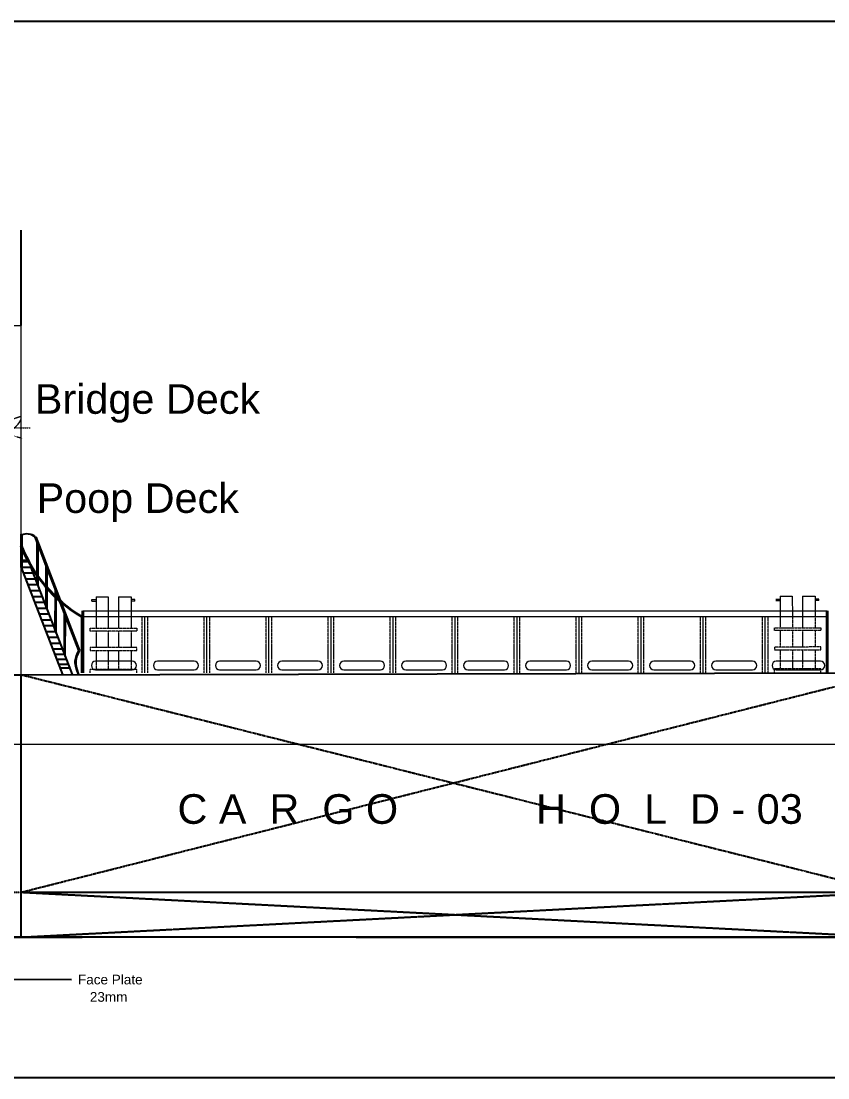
# Model space of a CAD drawing. Header units: inches. Extents: x 16065 to 240872, y 14603 to 37076.
# Drawn here: x 33870 to 50657, y 14603 to 36588 of the extents above; entities that cross this region are included whole.
import ezdxf
from ezdxf.enums import TextEntityAlignment as Align

# ---------------------------------------------------------------- set-up
doc = ezdxf.new("R2010")
doc.units = ezdxf.units.IN
doc.header["$MEASUREMENT"] = 0
for name, pattern in [('CENTER', [2, 1.25, -0.25, 0.25, -0.25]), ('DASHED', [19.05, 12.7, -6.35]), ('DASHED2', [0.375, 0.25, -0.125]), ('DASHEDX2', [1.5, 1, -0.5]), ('HIDDEN', [0.375, 0.25, -0.125]), ('HIDDEN2', [0.1875, 0.125, -0.0625])]:
    doc.linetypes.add(name, pattern=pattern)
for name, color, linetype in [('bulkhead', 255, 'Continuous'), ('frame', 10, 'Continuous'), ('Layer1', 3, 'Continuous'), ('PROPELLER', 1, 'Continuous'), ('wl 2', 3, 'Continuous')]:
    doc.layers.add(name, color=color, linetype=linetype)
for name, color, linetype, lineweight in [('Deck', 165, 'Continuous', 40), ('Fixtures', 30, 'Continuous', 18), ('Frame.SP', 241, 'Continuous', 18), ('hatch', 8, 'Continuous', 9), ('Text', 255, 'Continuous', 13)]:
    doc.layers.add(name, color=color, linetype=linetype, lineweight=lineweight)
doc.layers.add('Hide', color=70, linetype='Continuous', lineweight=13, plot=False)
doc.styles.get("Standard").update_dxf_attribs({"font": 'arial.ttf'})
doc.dimstyles.get("Standard").update_dxf_attribs({"dimtxt": 0.18, "dimasz": 0.18, "dimexe": 0.18, "dimexo": 0.0625, "dimgap": 0.09, "dimtad": 0, "dimtih": 1, "dimtoh": 1, "dimdec": 4, "dimzin": 0, "dimdsep": 46, "dimtxsty": 'Standard', "dimcen": 0.09, "dimadec": 0, "dimazin": 0, "dimtfac": 1, "dimtdec": 4, "dimtofl": 0, "dimtmove": 0, "dimatfit": 3, "dimfxl": 1, "dimtolj": 1, "dimtzin": 0, "dimarcsym": 0})

msp = doc.modelspace()

# ---------------------------------------------------------------- linework, layer by layer
at = {"color": 252}
for p, q in [((33870.957, 25374.65072), (34009.09537, 25374.65072)), ((33870.957, 25348.94686), (34023.01108, 25348.94686)), ((33872.68622, 25229.01359), (34089.83426, 25229.01359)), ((33917.26897, 25107.40908), (34118.23534, 25107.40908)), ((33964.03993, 24985.80458), (34164.85836, 24985.80458)), ((34010.81089, 24864.20008), (34211.48138, 24864.20008)), ((34222.13469, 24864.20008), (34227.95893, 24864.20008)), ((34057.58185, 24742.59558), (34258.1044, 24742.59558)), ((34104.35282, 24620.99108), (34304.72742, 24620.99108)), ((34151.12378, 24499.38657), (34351.35044, 24499.38657)), ((34197.89474, 24377.78207), (34397.97346, 24377.78207)), ((34244.6657, 24256.17757), (34444.59648, 24256.17757)), ((34410.98504, 24377.78207), (34415.04278, 24377.78207)), ((34291.43667, 24134.57307), (34491.2195, 24134.57307)), ((34338.20763, 24012.96856), (34537.84252, 24012.96856)), ((34384.97859, 23891.36406), (34584.46554, 23891.36406)), ((34431.74955, 23769.75956), (34631.08856, 23769.75956)), ((34599.8354, 23891.36406), (34602.12663, 23891.36406)), ((34478.52052, 23648.15506), (34677.71157, 23648.15506)), ((34525.29148, 23526.55055), (34724.33459, 23526.55055)), ((34568.22503, 23414.92332), (34769.75258, 23414.92332)), ((34607.04479, 23313.99194), (34805.82931, 23313.99194)), ((34646.64717, 23211.05702), (34845.1329, 23211.05702)), ((34675.5599, 23136.06671), (34874.04563, 23136.06671))]:
    msp.add_line(p, q, dxfattribs=at)
at = {"linetype": 'ByBlock'}
for p, q in [((19700.7453, 22991.65471), (33872.04877, 22991.53523)), ((19700.7453, 22991.65471), (33872.04877, 22991.53523)), ((33872.04877, 22991.53523), (51932.23754, 23030.23225)), ((51938.3923, 17530.31409), (19700.7453, 17530.31409))]:
    msp.add_line(p, q, dxfattribs=at)
for p, q in [((33871.09398, 18465.31409), (92911.84475, 18465.31409)), ((41523.6453, 17530.19254), (91345.85782, 17531.45194)), ((41523.6453, 17530.19254), (91345.85782, 17531.45194))]:
    msp.add_line(p, q)
msp.add_lwpolyline([(16571.62142, 36588.26726), (116957.58778, 36588.26726), (116957.58778, 14603.16585), (16571.62142, 14603.16585)], close=True)
msp.add_open_spline([(19700.7453, 21216.29254), (20897.07389, 20708.05365), (22824.48941, 19850.93499), (26868.44058, 18287.01634), (30516.36333, 17530.31409), (35462.14712, 17530.31409), (39099.37122, 17545.28939), (41523.6453, 17530.19254)], degree=3, knots=[0, 0, 0, 0, 3.550687011, 7.088547091, 10.454405696, 13.7632034237, 20.3763634097, 20.3763634097, 20.3763634097, 20.3763634097])
at = {"linetype": 'HIDDEN2'}
msp.add_open_spline([(29639.17189, 18702.65593), (29946.81305, 18655.56281), (31338.49931, 18478.69105), (32763.24881, 18465.10668), (33871.25745, 18465.31412)], degree=3, knots=[9.6088780347, 9.6088780347, 9.6088780347, 9.6088780347, 10.454405696, 13.4441366055, 13.4441366055, 13.4441366055, 13.4441366055], dxfattribs=at)
at = {"layer": 'bulkhead'}
msp.add_line((33871.09398, 17530.31409), (33872.04877, 22991.53523), dxfattribs=at)
at = {"layer": 'Deck', "ltscale": 5}
for p, q in [((35155.41678, 23027.53423), (35155.41678, 24318.22603)), ((50643.71841, 23041.88089), (50643.71841, 24318.22603))]:
    msp.add_line(p, q, dxfattribs=at)
at = {"layer": 'Deck'}
msp.add_arc((36694.66008, 26811.95871), 3045.99936, 202.025009803, 239.005012855, dxfattribs=at)
at = {"layer": 'Fixtures', "ltscale": 0.005}
for p, q in [((50130.4635, 24623.34506), (50391.16026, 24623.76432)), ((50130.4635, 24623.34506), (50131.12477, 24212.16794)), ((50391.16026, 24623.76432), (50391.82152, 24212.5872)), ((35338.40106, 24553.40026), (35431.72352, 24553.40026)), ((35338.40106, 24524.06636), (35338.40106, 24553.40026)), ((35338.40106, 24524.06636), (35431.72352, 24524.06636)), ((35431.72352, 24612.06807), (35684.29216, 24612.06807)), ((35431.72352, 24612.06807), (35431.72352, 24200.89041)), ((35684.29216, 24612.06807), (35684.29216, 24200.89041)), ((35897.49098, 24612.06807), (36158.18807, 24612.06807)), ((35897.49098, 24612.06807), (35897.49098, 24200.89041)), ((36158.18807, 24612.06807), (36158.18807, 24200.89041)), ((36234.10696, 24553.40026), (36158.18807, 24553.40026)), ((36234.10696, 24524.06636), (36158.18807, 24524.06636)), ((36234.10696, 24524.06636), (36234.10696, 24553.40026)), ((49571.46866, 24563.77819), (49664.791, 24563.92827)), ((49571.51584, 24534.44432), (49664.83817, 24534.59441)), ((49664.69665, 24622.59601), (49917.26497, 24623.00219)), ((49664.69665, 24622.59601), (49665.35791, 24211.41888)), ((49917.26497, 24623.00219), (49917.92623, 24211.82507)), ((50467.1734, 24565.21868), (50391.25461, 24565.09659)), ((50467.22058, 24535.88481), (50391.30178, 24535.76272)), ((50467.22058, 24535.88481), (50467.1734, 24565.21868))]:
    msp.add_line(p, q, dxfattribs=at)
at = {"layer": 'Fixtures', "ltscale": 5}
msp.add_line((35155.41678, 24318.22603), (50643.71841, 24318.22603), dxfattribs=at)
at = {"layer": 'Fixtures', "linetype": 'DASHED', "ltscale": 0.5}
for p, q in [((35431.72352, 24200.89041), (35431.72352, 23956.98365)), ((35684.29216, 24200.89041), (35684.29216, 23956.98365)), ((35897.49098, 24200.89041), (35897.49098, 23956.98365)), ((36158.18807, 24200.89041), (36158.18807, 23956.98365)), ((49665.35791, 24211.41888), (49665.75016, 23967.51244)), ((49917.92623, 24211.82507), (49918.31849, 23967.91862)), ((50131.12477, 24212.16794), (50131.51702, 23968.26149)), ((50391.82152, 24212.5872), (50392.21377, 23968.68075)), ((35431.72352, 23898.31584), (35431.72352, 23555.76547)), ((35684.29216, 23898.31584), (35684.29216, 23555.76547)), ((35897.49098, 23898.31584), (35897.49098, 23555.76547)), ((36158.18807, 23898.31584), (36158.18807, 23555.76547)), ((49665.84452, 23908.8447), (49666.39541, 23566.29477)), ((49918.41284, 23909.25089), (49918.96373, 23566.70096)), ((50131.61137, 23909.59376), (50132.16227, 23567.04383)), ((50392.30812, 23910.01302), (50392.85902, 23567.46308)), ((35431.72352, 23497.09766), (35431.72352, 23106.18948)), ((35684.29216, 23497.09766), (35684.29216, 23106.18948)), ((35897.49098, 23497.09766), (35897.49098, 23106.18948)), ((36158.18807, 23497.09766), (36158.18807, 23106.18948)), ((49666.48976, 23507.62704), (49667.11843, 23116.71937)), ((49919.05808, 23508.03322), (49919.68675, 23117.12555)), ((50132.25662, 23508.37609), (50132.88528, 23117.46842)), ((50392.95337, 23508.79535), (50393.58204, 23117.88768)), ((35309.41608, 23027.53423), (35309.41608, 23106.18948)), ((35309.41608, 23106.18948), (36277.43493, 23106.18948)), ((36277.43493, 23027.53423), (36277.43493, 23106.18948)), ((49544.81115, 23116.52267), (50512.82875, 23118.07945)), ((49544.93765, 23037.86752), (49544.81115, 23116.52267)), ((50512.95525, 23039.4243), (50512.82875, 23118.07945))]:
    msp.add_line(p, q, dxfattribs=at)
for points in [[(49543.44289, 23967.31574), (50511.46049, 23968.87252), (50511.55484, 23910.20479), (49543.53724, 23908.648)], [(35309.41608, 23956.98365), (36277.43493, 23956.98365), (36277.43493, 23898.31584), (35309.41608, 23898.31584)], [(35309.41608, 23497.09766), (36277.43493, 23497.09766), (36277.43493, 23555.76547), (35309.41608, 23555.76547)], [(49544.18249, 23507.43034), (50512.20009, 23508.98713), (50512.10574, 23567.65486), (49544.08814, 23566.09807)]]:
    msp.add_lwpolyline(points, close=True, dxfattribs=at)
at = {"layer": 'Fixtures'}
for points in [[(36182.10344, 23270.98475), (35419.42192, 23270.98475, 1), (35419.42192, 23094.98133), (36182.10344, 23094.98133, 1)], [(37472.79525, 23270.98475), (36710.11373, 23270.98475, 1), (36710.11373, 23094.98133), (37472.79525, 23094.98133, 1)], [(38763.48705, 23270.98475), (38000.80553, 23270.98475, 1), (38000.80553, 23094.98133), (38763.48705, 23094.98133, 1)], [(40054.17885, 23270.98475), (39291.49733, 23270.98475, 1), (39291.49733, 23094.98133), (40054.17885, 23094.98133, 1)], [(41344.87065, 23270.98475), (40582.18913, 23270.98475, 1), (40582.18913, 23094.98133), (41344.87065, 23094.98133, 1)], [(42635.56245, 23270.98475), (41872.88094, 23270.98475, 1), (41872.88094, 23094.98133), (42635.56245, 23094.98133, 1)], [(43926.25426, 23270.98475), (43163.57274, 23270.98475, 1), (43163.57274, 23094.98133), (43926.25426, 23094.98133, 1)], [(45216.94606, 23270.98475), (44454.26454, 23270.98475, 1), (44454.26454, 23094.98133), (45216.94606, 23094.98133, 1)], [(46507.63786, 23270.98475), (45744.95634, 23270.98475, 1), (45744.95634, 23094.98133), (46507.63786, 23094.98133, 1)], [(47798.32966, 23270.98475), (47035.64814, 23270.98475, 1), (47035.64814, 23094.98133), (47798.32966, 23094.98133, 1)], [(49089.02147, 23270.98475), (48326.33995, 23270.98475, 1), (48326.33995, 23094.98133), (49089.02147, 23094.98133, 1)], [(50506.54738, 23270.98475), (49583.95792, 23270.98475, 1), (49583.95792, 23094.98133), (50506.54738, 23094.98133, 1)]]:
    msp.add_lwpolyline(points, format="xyb", close=True, dxfattribs=at)
at = {"layer": 'frame', "color": 4}
for p, q in [((33870.09724, 25221.39521), (33870.957, 25912.00803)), ((33889.04283, 25221.39521), (33889.90169, 25911.28391)), ((34158.10484, 25849.30398), (34204.26573, 25729.00959)), ((34175.79284, 25856.09144), (35081.13911, 23496.77651)), ((34203.21726, 24886.81665), (34204.26573, 25729.00959)), ((34222.10172, 24837.71704), (34223.15005, 25679.79741)), ((34223.15005, 25679.79741), (34393.10898, 25236.88772)), ((33871.5859, 25221.31657), (34730.57518, 22993.37477)), ((34074.5332, 25221.39521), (34928.59088, 22993.79905)), ((34392.06191, 24395.82055), (34393.10898, 25236.88772)), ((34410.94638, 24346.72094), (34411.99331, 25187.67554)), ((34411.99331, 25187.67554), (34581.95223, 24744.76585)), ((34580.90656, 23904.82446), (34581.95223, 24744.76585)), ((34599.79103, 23855.72485), (34600.83656, 24695.55367)), ((34600.83656, 24695.55367), (35060.84654, 23496.77651)), ((34769.7441, 23408.11121), (34770.79548, 24252.64398)), ((34788.63858, 23367.05427), (34789.67981, 24203.43179))]:
    msp.add_line(p, q, dxfattribs=at)
for centre, radius, start, end in [((33985.57016, 25590.57299), 329.37281, 55.487741001, 110.366365886), ((34017.28275, 25722.56557), 189.45576, 41.986881655, 84.943099949)]:
    msp.add_arc(centre, radius, start, end, dxfattribs=at)
at = {"layer": 'Frame.SP'}
for p in [(33484.99793, 30258.99182), (33870.957, 22980.90643)]:
    msp.add_line(p, (33870.957, 30258.99182), dxfattribs=at)
msp.add_arc((33492.9907, 28459.41951), 405.9868, 268.871929602, 338.588373616, dxfattribs=at)
at = {"layer": 'hatch', "linetype": 'HIDDEN', "ltscale": 0.5}
for p, q in [((33179.51953, 28140.99691), (33880.27078, 28374.92759)), ((33176.73998, 28107.26907), (33888.58984, 27913.2957)), ((33180.19247, 28127.61692), (34056.18679, 28127.61692))]:
    msp.add_line(p, q, dxfattribs=at)
at = {"layer": 'hatch', "linetype": 'DASHED', "ltscale": 0.7}
msp.add_line((35126.08288, 23027.53423), (35126.08288, 24200.89041), dxfattribs=at)
msp.add_line((35126.08288, 23027.53423), (35126.08288, 24200.89041), dxfattribs=at)
at = {"layer": 'hatch', "linetype": 'DASHED', "ltscale": 0.5}
for p, q in [((36387.44077, 23027.53423), (36387.44077, 24200.89041)), ((36504.77639, 23027.53423), (36504.77639, 24200.89041)), ((37678.13258, 23027.53423), (37678.13258, 24200.89041)), ((37795.4682, 23027.53423), (37795.4682, 24200.89041)), ((38968.82438, 23027.53423), (38968.82438, 24200.89041)), ((39086.16, 23027.53423), (39086.16, 24200.89041)), ((40259.51618, 23027.53423), (40259.51618, 24200.89041)), ((40376.8518, 23027.53423), (40376.8518, 24200.89041)), ((41550.20798, 23027.53423), (41550.20798, 24200.89041)), ((41667.5436, 23027.53423), (41667.5436, 24200.89041)), ((42840.89979, 23027.53423), (42840.89979, 24200.89041)), ((42958.23541, 23027.53423), (42958.23541, 24200.89041)), ((44131.59159, 23027.53423), (44131.59159, 24200.89041)), ((44248.92721, 23027.53423), (44248.92721, 24200.89041)), ((45422.28339, 23027.53423), (45422.28339, 24200.89041)), ((45539.61901, 23027.53423), (45539.61901, 24200.89041)), ((46712.97519, 23027.53423), (46712.97519, 24200.89041)), ((46830.31081, 23027.53423), (46830.31081, 24200.89041)), ((48003.667, 23027.53423), (48003.667, 24200.89041)), ((48121.00261, 23027.53423), (48121.00261, 24200.89041)), ((49294.3588, 23027.53423), (49294.3588, 24200.89041)), ((49411.69442, 23027.53423), (49411.69442, 24200.89041))]:
    msp.add_line(p, q, dxfattribs=at)
at = {"layer": 'hatch', "color": 30, "linetype": 'CENTER', "ltscale": 0.35}
for p, q in [((36446.10858, 23027.53423), (36446.10858, 24200.89041)), ((37736.80039, 23027.53423), (37736.80039, 24200.89041)), ((39027.49219, 23027.53423), (39027.49219, 24200.89041)), ((40318.18399, 23027.53423), (40318.18399, 24200.89041)), ((41608.87579, 23027.53423), (41608.87579, 24200.89041)), ((42899.5676, 23027.53423), (42899.5676, 24200.89041)), ((44190.2594, 23027.53423), (44190.2594, 24200.89041)), ((45480.9512, 23027.53423), (45480.9512, 24200.89041)), ((46771.643, 23027.53423), (46771.643, 24200.89041)), ((48062.33481, 23027.53423), (48062.33481, 24200.89041)), ((49353.02661, 23027.53423), (49353.02661, 24200.89041))]:
    msp.add_line(p, q, dxfattribs=at)
at = {"layer": 'Hide', "linetype": 'ByBlock'}
for p, q in [((35126.08288, 24200.89041), (49411.69442, 24200.89041)), ((49411.69442, 24200.89041), (50673.05232, 24200.89041))]:
    msp.add_line(p, q, dxfattribs=at)
at = {"layer": 'Hide', "linetype": 'HIDDEN'}
msp.add_line((19699.40087, 21544.95655), (92466.1678, 21546.79238), dxfattribs=at)
at = {"layer": 'Layer1', "linetype": 'DASHED2'}
for p, q in [((33871.09398, 18465.31409), (51938.31174, 17530.4558)), ((33873.43597, 17530.31409), (51937.27924, 18465.31409))]:
    msp.add_line(p, q, dxfattribs=at)
at = {"layer": 'PROPELLER', "color": 4, "linetype": 'Continuous'}
for points, knots in [([(35060.84654, 23496.77651), (35027.33699, 23421.25622), (34958.33025, 23265.73612), (35014.70877, 23107.09193), (35058.98264, 22994.07844)], [0, 0, 0, 0, 0.14777363453, 0.30431256818, 0.30431256818, 0.30431256818, 0.30431256818]), ([(35081.13911, 23496.77651), (35044.55812, 23417.45798), (34972.63894, 23261.51572), (35031.7431, 23103.23811), (35064.98849, 22994.0913)], [0, 0, 0, 0, 0.15535054134, 0.30542315531, 0.30542315531, 0.30542315531, 0.30542315531])]:
    msp.add_open_spline(points, degree=3, knots=knots, dxfattribs=at)
at = {"layer": 'wl 2', "color": 253, "linetype": 'ByBlock', "true_color": 0x9898cc}
msp.add_line((33870.957, 30258.99182), (33870.957, 32238.99182), dxfattribs=at)
at = {"layer": 'wl 2', "linetype": 'DASHEDX2'}
for p, q in [((33871.09398, 18465.31409), (51932.23754, 23030.23225)), ((33872.04877, 22991.53523), (51937.27924, 18465.31409))]:
    msp.add_line(p, q, dxfattribs=at)

# ---------------------------------------------------------------- texts
at = {"layer": 'Text'}
for s, p in [('Bridge Deck', (34154.69398, 28419.10442)), ('Poop Deck', (34191.61742, 26356.83025)), ('C A  R  G O            H  O  L  D - 03', (37124.08459, 19888.60287))]:
    msp.add_text(s, height=616.2585, dxfattribs=at).set_placement(p)
at = {"layer": 'Text', "ltscale": 0.5}
for s, p in [('Face Plate ', (35764.32702, 16648.58918)), ('23mm', (35690.27374, 16287.41366))]:
    msp.add_text(s, height=201.424311, dxfattribs=at).set_placement(p, align=Align.MIDDLE_CENTER)

# ---------------------------------------------------------------- leaders
at = {"layer": 'hatch', "ltscale": 0.5}
msp.add_leader([(32607.92258, 18978.65038), (33666.42221, 16659.54787), (34919.49263, 16647.82058)], dimstyle='Standard', override={"dimasz": 100, "dimtad": 0}, dxfattribs=at)

doc.saveas('drawing.dxf')
